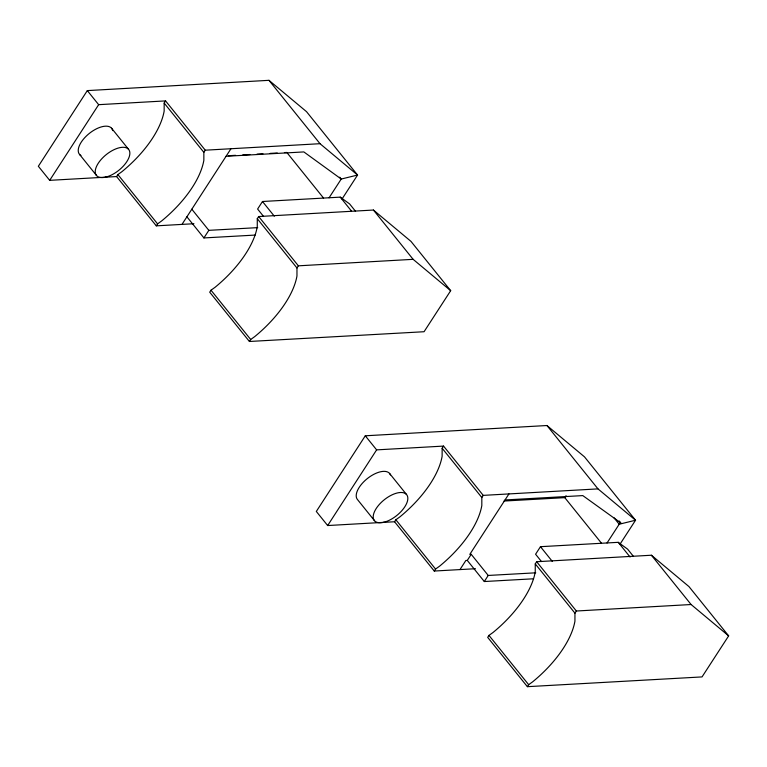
<?xml version="1.0" encoding="UTF-8"?>
<svg xmlns="http://www.w3.org/2000/svg" width="767" height="767" viewBox="0 0 767 767"><rect width="100%" height="100%" fill="white"/><g stroke="black" fill="none" stroke-linecap="round" stroke-linejoin="round"><path stroke-width="1.15" d="M329.072 197.8L341.229 179.047L357.566 175.049L320.012 143.697L205.259 150.188L165.567 100.899L164.167 103.066L164.157 111.042A82.75 40.21 -38.8 0 1 121.953 171.655L117.888 174.579L116.603 176.563L49.692 180.341L38.35 166.266L87.313 90.602L268.977 80.324L306.532 111.675L357.566 175.049L341.986 199.075M205.259 150.188L203.859 152.355L203.849 160.332A82.75 40.21 -38.8 0 1 161.645 220.944L157.58 223.868L156.295 225.853L116.603 176.563M257.281 218.691L257.271 226.677A82.75 40.21 -38.8 0 1 215.067 287.289L211.002 290.214L209.717 292.189L249.409 341.478L424.065 331.728L450.68 290.683L410.987 241.394L373.433 210.043L258.69 216.534L257.281 218.691L296.973 267.98L296.963 275.957A82.75 40.21 -38.8 0 1 254.759 336.579L250.694 339.503L249.409 341.478M607.042 542.988L619.199 524.235L635.536 520.237L597.982 488.886L483.239 495.377L443.547 446.087L442.147 448.254L442.128 456.231A82.75 40.21 -38.8 0 1 399.923 516.853L395.858 519.767L394.574 521.752L327.662 525.539L316.32 511.455L365.293 435.79L546.948 425.522L584.502 456.864L635.536 520.237L619.957 544.263M483.239 495.377L481.829 497.543L481.82 505.52A82.75 40.21 -38.8 0 1 439.616 566.142L435.551 569.056L434.266 571.041L394.574 521.752M535.261 563.889L535.241 571.866A82.75 40.21 -38.8 0 1 493.037 632.478L488.972 635.402L487.697 637.387L527.38 686.676L702.035 676.916L728.65 635.872L688.958 586.582L651.404 555.231L536.66 561.722L535.261 563.889L574.953 613.178L574.934 621.155A82.75 40.21 -38.8 0 1 532.729 681.767L528.664 684.691L527.38 686.676M49.692 180.341L98.655 104.676L165.567 100.899M156.295 225.853L181.99 224.395L230.963 148.731M186.908 216.812L203.917 237.933L208.825 230.34L257.702 227.636M355.524 211.28L349.608 203.926L340.26 197.138L262.487 201.5L257.607 209.036L263.522 216.39M296.973 267.98L298.373 265.823L413.125 259.332L450.68 290.683M327.662 525.539L376.626 449.874L443.547 446.087M434.266 571.041L459.97 569.584L465.857 560.485L467.285 560.409L471.216 554.33L488.224 575.451L535.74 572.815M508.933 493.929L469.788 554.407L471.216 554.33M467.285 560.409L484.293 581.53L488.224 575.451M633.504 556.468L627.588 549.124L618.231 542.327L540.467 546.689L535.587 554.234L541.502 561.578M574.953 613.178L576.353 611.011L691.096 604.521L728.65 635.872M503.986 501.043L564.79 497.649L566.075 495.674M619.218 520.985L620.714 522.845L619.199 524.235L613.964 517.725M228.403 155.72L235.555 155.317M242.708 154.915L249.86 154.522M257.012 154.119L262.976 153.784M270.128 153.39L277.28 152.988M284.432 152.585L286.82 152.46L323.511 198.03M226.073 156.276L303.847 151.924L341.229 179.047L339.733 177.187M181.99 224.395L193.917 223.734M203.917 237.933L255.171 235.076M505.031 499.959L582.795 495.597L620.714 522.845M459.97 569.584L475.463 568.721M484.293 581.53L532.998 578.817M268.977 80.324L320.012 143.697M373.433 210.043L413.125 259.332M546.948 425.522L597.982 488.886M651.404 555.231L691.096 604.521M340.26 197.138L351.353 210.915M618.231 542.327L630.071 557.024M564.79 497.649L601.491 543.218M262.487 201.5L274.327 216.189M540.467 546.689L552.298 561.377M258.69 216.534L298.373 265.823M536.66 561.722L576.353 611.011M164.167 103.066L203.859 152.355M442.147 448.254L481.829 497.543M191.817 209.218L208.825 230.34M87.313 90.602L98.655 104.676M365.293 435.79L376.626 449.874M111.541 128.185L128.549 149.306M389.511 473.373L406.529 494.504M117.888 174.579L157.58 223.868M211.002 290.214L250.694 339.503M395.858 519.767L435.551 569.056M488.972 635.402L528.664 684.691M79.557 154.426L96.565 175.547M374.536 520.735L357.527 499.614A20.69 10.048 -38.8 0 1 368.342 477.793A20.69 10.048 -38.8 0 1 390.422 474.898M80.947 155.538A20.69 10.048 -38.8 0 1 89.653 133.151A20.69 10.048 -38.8 0 1 112.701 130.601M383.893 522.26A20.69 10.048 -38.8 0 0 407.689 496.911A20.69 10.048 -38.8 0 0 380.02 503.679A20.69 10.048 -38.8 0 0 383.893 522.26M105.913 177.072A20.69 10.048 -38.8 0 0 129.719 151.722A20.69 10.048 -38.8 0 0 102.04 158.491A20.69 10.048 -38.8 0 0 105.913 177.072"/></g></svg>
